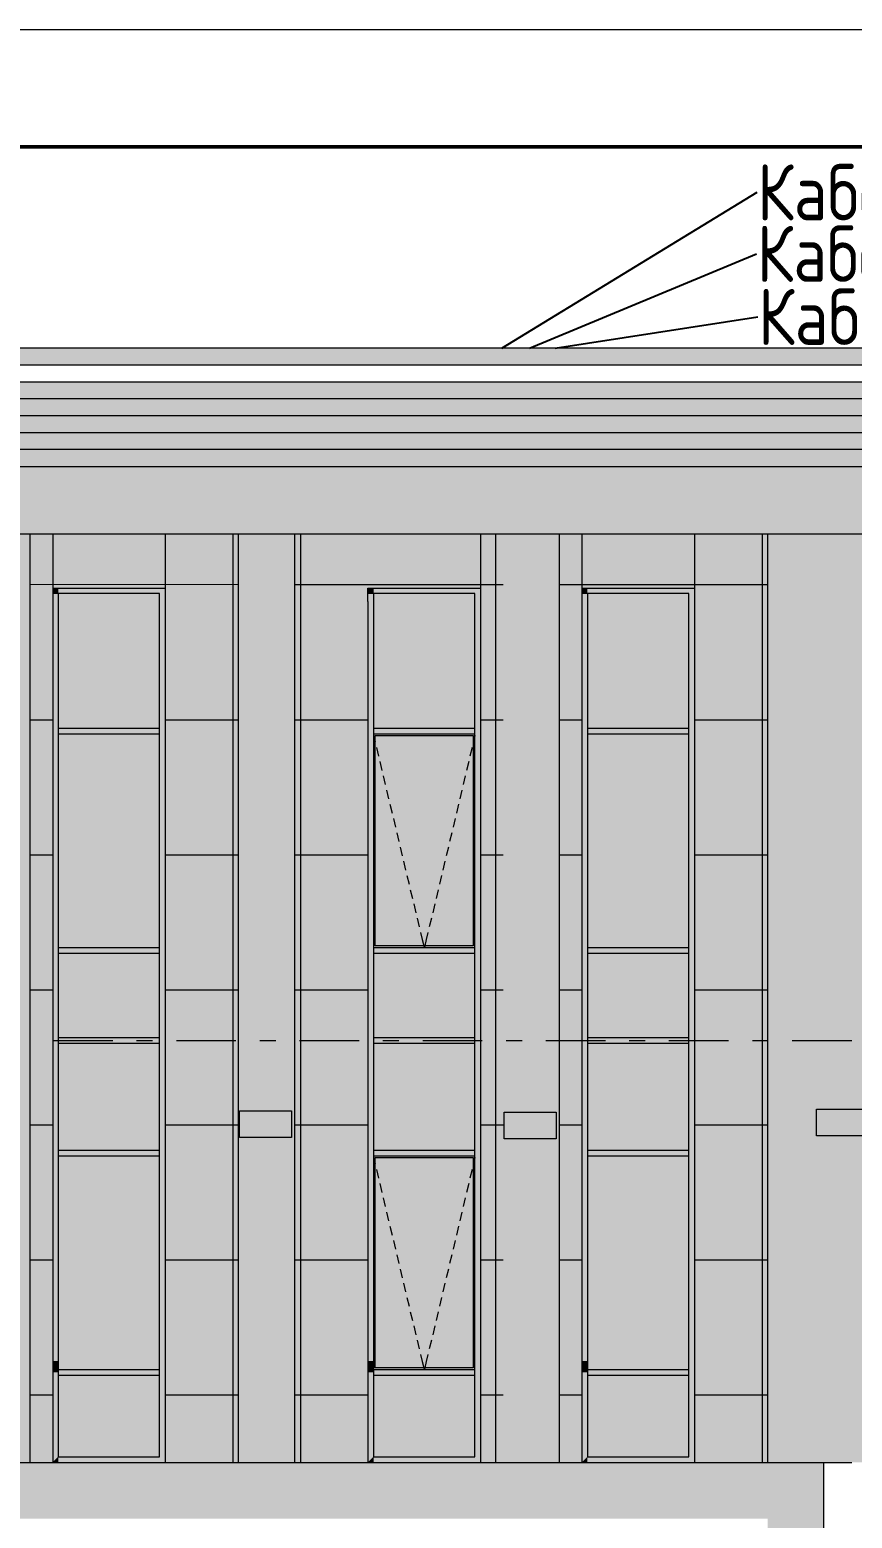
# Model space of a CAD drawing. Header units: millimetres. Extents: x 1499747 to 4230374, y -28481 to 441852.
# Drawn here: x 4038439 to 4045743, y 399932 to 413159 of the extents above; entities that cross this region are included whole.
import ezdxf
from ezdxf import colors
from ezdxf.entities.mleader import LeaderData, LeaderLine
from ezdxf.enums import TextEntityAlignment as Align
from ezdxf.math import Vec2, Vec3

# ---------------------------------------------------------------- set-up
doc = ezdxf.new("R2010")
doc.units = ezdxf.units.MM
doc.header["$MEASUREMENT"] = 0
doc.layers.add('ТП', color=250, linetype='Continuous', lineweight=30)
doc.layers.add('Чертеж и Рисунок', color=7, linetype='Continuous')
doc.styles.add('ISOCPEUR_4', font='isocpeur.ttf', dxfattribs={"width": 0.85, "height": 250})
doc.styles.add('СПДС', font='isocpeur.ttf', dxfattribs={"width": 0.9})

# ---------------------------------------------------------------- blocks, each defined once
blk = doc.blocks.new('*U32')
at = {"lineweight": 0}
blk.add_lwpolyline([(-415, -5), (5, -5), (5, 292), (-415, 292)], close=True, dxfattribs=at)
at = {"color": 0, "linetype": 'Continuous', "lineweight": 50}
blk.add_lwpolyline([(-395, 287), (0, 287), (0, 0), (-395, 0)], close=True, dxfattribs=at)
at = {"style": 'СПДС'}
for tag, p in [('ШИФР_ПРОЕКТА_ЛИСТ2', (-65, 7.5)), ('ЛИСТ_второй', (-5, 5))]:
    blk.add_attdef(tag, text='', height=2.5, dxfattribs=at).set_placement(p, align=Align.MIDDLE_CENTER)

msp = doc.modelspace()

# ---------------------------------------------------------------- hatches: boundary and pattern name
at = {"layer": 'Чертеж и Рисунок', "linetype": 'Continuous', "lineweight": 0, "true_color": 0x2e2e2e}
for points in [[(4021241.89294, 410328.3873), (4021241.89294, 410178.38707), (4053715.57256, 410178.38707), (4054334.6735, 410328.3873)], [(4021241.89294, 410028.38684), (4021241.89294, 409878.38661), (4052477.37066, 409878.38661), (4053041.97153, 410015.17682), (4053096.47161, 410028.38684)], [(4021241.89294, 409578.38616), (4051239.16877, 409578.38616), (4051858.26972, 409728.38638), (4021241.89294, 409728.38638)], [(4021241.89294, 409428.38593), (4021241.89294, 409278.3857), (4021241.97294, 409278.3857), (4049943.16679, 409278.3857), (4050000.96688, 409278.3857), (4050620.06783, 409428.38593)], [(4021241.97294, 409278.3857), (4021241.97294, 408678.46478), (4049941.96679, 408678.46478), (4049941.96679, 409264.08568), (4049943.16679, 409264.37568), (4049943.16679, 409278.3857)], [(4038691.9496, 408198.45405), (4038642.54953, 408198.45405), (4038642.54953, 408148.45397), (4038691.9496, 408148.45397)], [(4038691.9496, 408198.45405), (4038691.9496, 408148.45397), (4039591.95098, 408148.45397), (4039641.95105, 408198.45405)], [(4039641.95105, 407218.46255), (4039641.95105, 408198.45405), (4039591.95098, 408148.45397), (4039591.95098, 407218.46255)], [(4041442.65381, 408198.45405), (4041442.65381, 408148.45397), (4041492.05388, 408148.45397), (4041492.05388, 408198.45405)], [(4041492.05388, 408198.45405), (4041492.05388, 408148.45397), (4042392.05526, 408148.45397), (4042442.05533, 408198.45405)], [(4042442.05533, 407218.46255), (4042442.05533, 408198.45405), (4042392.05526, 408148.45397), (4042392.05526, 407218.46255)], [(4043391.65678, 408198.45405), (4043342.25671, 408198.45405), (4043342.25671, 408148.45397), (4043391.65678, 408148.45397)], [(4043391.65678, 408198.45405), (4043391.65678, 408148.45397), (4044291.65816, 408148.45397), (4044341.65823, 408198.45405)], [(4044341.65823, 407218.46255), (4044341.65823, 408198.45405), (4044291.65816, 408148.45397), (4044291.65816, 407218.46255)], [(4038642.54953, 407218.46255), (4038691.9496, 407218.46255), (4038691.9496, 408148.45397), (4038642.54953, 408148.45397)], [(4041492.05388, 408148.45397), (4041442.65381, 408148.45397), (4041442.65381, 407218.46255), (4041492.05388, 407218.46255)], [(4043342.25671, 407218.46255), (4043391.65678, 407218.46255), (4043391.65678, 408148.45397), (4043342.25671, 408148.45397)], [(4038642.54953, 406928.46211), (4038691.9496, 406928.46211), (4038691.9496, 407218.46255), (4038642.54953, 407218.46255)], [(4039641.95105, 406928.46211), (4039641.95105, 407218.46255), (4039591.95098, 407218.46255), (4039591.95098, 406928.46211)], [(4041492.05388, 407218.46255), (4041442.65381, 407218.46255), (4041442.65381, 406928.46211), (4041492.05388, 406928.46211)], [(4042442.05533, 406928.46211), (4042442.05533, 407218.46255), (4042392.05526, 407218.46255), (4042392.05526, 406928.46211)], [(4043342.25671, 406928.46211), (4043391.65678, 406928.46211), (4043391.65678, 407218.46255), (4043342.25671, 407218.46255)], [(4044341.65823, 406928.46211), (4044341.65823, 407218.46255), (4044291.65816, 407218.46255), (4044291.65816, 406928.46211)], [(4038642.54953, 406498.33145), (4038691.9496, 406498.33145), (4038691.9496, 406928.46211), (4038642.54953, 406928.46211)], [(4039591.95098, 406903.46207), (4039591.95098, 406953.46214), (4038691.9496, 406953.46214), (4038691.9496, 406903.46207)], [(4039641.95105, 404978.45913), (4039641.95105, 406928.46211), (4039591.95098, 406928.46211), (4039591.95098, 404978.45913)], [(4041492.05388, 406928.46211), (4041442.65381, 406928.46211), (4041442.65381, 406498.33145), (4041492.05388, 406498.33145)], [(4042392.05526, 406903.46207), (4042392.05526, 406953.46214), (4041492.05388, 406953.46214), (4041492.05388, 406903.46207)], [(4042442.05533, 404978.45913), (4042442.05533, 406928.46211), (4042392.05526, 406928.46211), (4042392.05526, 404978.45913)], [(4043342.25671, 406498.33145), (4043391.65678, 406498.33145), (4043391.65678, 406928.46211), (4043342.25671, 406928.46211)], [(4044291.65816, 406903.46207), (4044291.65816, 406953.46214), (4043391.65678, 406953.46214), (4043391.65678, 406903.46207)], [(4044341.65823, 404978.45913), (4044341.65823, 406928.46211), (4044291.65816, 406928.46211), (4044291.65816, 404978.45913)], [(4038642.54953, 404978.45913), (4038691.9496, 404978.45913), (4038691.9496, 406498.33145), (4038642.54953, 406498.33145)], [(4041492.05388, 406498.33145), (4041442.65381, 406498.33145), (4041442.65381, 404978.45913), (4041492.05388, 404978.45913)], [(4043342.25671, 404978.45913), (4043391.65678, 404978.45913), (4043391.65678, 406498.33145), (4043342.25671, 406498.33145)], [(4038642.54953, 404628.45859), (4038691.9496, 404628.45859), (4038691.9496, 404978.45913), (4038642.54953, 404978.45913)], [(4039591.95098, 404953.45909), (4039591.95098, 405003.45917), (4038691.9496, 405003.45917), (4038691.9496, 404953.45909)], [(4039641.95105, 404628.45859), (4039641.95105, 404978.45913), (4039591.95098, 404978.45913), (4039591.95098, 404628.45859)], [(4041492.05388, 404978.45913), (4041442.65381, 404978.45913), (4041442.65381, 404628.45859), (4041492.05388, 404628.45859)], [(4042392.05526, 404953.45909), (4042392.05526, 405003.45917), (4041492.05388, 405003.45917), (4041492.05388, 404953.45909)], [(4042442.05533, 404628.45859), (4042442.05533, 404978.45913), (4042392.05526, 404978.45913), (4042392.05526, 404628.45859)], [(4043342.25671, 404628.45859), (4043391.65678, 404628.45859), (4043391.65678, 404978.45913), (4043342.25671, 404978.45913)], [(4044291.65816, 404953.45909), (4044291.65816, 405003.45917), (4043391.65678, 405003.45917), (4043391.65678, 404953.45909)], [(4044341.65823, 404628.45859), (4044341.65823, 404978.45913), (4044291.65816, 404978.45913), (4044291.65816, 404628.45859)], [(4038642.54953, 404178.45791), (4038691.9496, 404178.45791), (4038691.9496, 404628.45859), (4038642.54953, 404628.45859)], [(4039641.95105, 404178.45791), (4039641.95105, 404628.45859), (4039591.95098, 404628.45859), (4039591.95098, 404178.45791)], [(4041492.05388, 404628.45859), (4041442.65381, 404628.45859), (4041442.65381, 404178.45791), (4041492.05388, 404178.45791)], [(4042442.05533, 404178.45791), (4042442.05533, 404628.45859), (4042392.05526, 404628.45859), (4042392.05526, 404178.45791)], [(4043342.25671, 404178.45791), (4043391.65678, 404178.45791), (4043391.65678, 404628.45859), (4043342.25671, 404628.45859)], [(4044341.65823, 404178.45791), (4044341.65823, 404628.45859), (4044291.65816, 404628.45859), (4044291.65816, 404178.45791)], [(4038642.54953, 403178.45638), (4038691.9496, 403178.45638), (4038691.9496, 404178.45791), (4038642.54953, 404178.45791)], [(4039591.95098, 404153.45787), (4039591.95098, 404203.45794), (4038691.9496, 404203.45794), (4038691.9496, 404153.45787)], [(4039641.95105, 403178.45638), (4039641.95105, 404178.45791), (4039591.95098, 404178.45791), (4039591.95098, 403178.45638)], [(4041492.05388, 404178.45791), (4041442.65381, 404178.45791), (4041442.65381, 403178.45638), (4041492.05388, 403178.45638)], [(4042392.05526, 404153.45787), (4042392.05526, 404203.45794), (4041492.05388, 404203.45794), (4041492.05388, 404153.45787)], [(4042442.05533, 403178.45638), (4042442.05533, 404178.45791), (4042392.05526, 404178.45791), (4042392.05526, 403178.45638)], [(4043342.25671, 403178.45638), (4043391.65678, 403178.45638), (4043391.65678, 404178.45791), (4043342.25671, 404178.45791)], [(4044291.65816, 404153.45787), (4044291.65816, 404203.45794), (4043391.65678, 404203.45794), (4043391.65678, 404153.45787)], [(4044341.65823, 403178.45638), (4044341.65823, 404178.45791), (4044291.65816, 404178.45791), (4044291.65816, 403178.45638)], [(4038642.54953, 402728.45569), (4038691.9496, 402728.45569), (4038691.9496, 403178.45638), (4038642.54953, 403178.45638)], [(4039591.95098, 403153.45634), (4039591.95098, 403203.45642), (4038691.9496, 403203.45642), (4038691.9496, 403153.45634)], [(4039641.95105, 402038.41464), (4039641.95105, 403178.45638), (4039591.95098, 403178.45638), (4039591.95098, 402038.41464)], [(4041492.05388, 403178.45638), (4041442.65381, 403178.45638), (4041442.65381, 402728.45569), (4041492.05388, 402728.45569)], [(4042392.05526, 403153.45634), (4042392.05526, 403203.45642), (4041492.05388, 403203.45642), (4041492.05388, 403153.45634)], [(4042442.05533, 402038.41464), (4042442.05533, 403178.45638), (4042392.05526, 403178.45638), (4042392.05526, 402038.41464)], [(4043342.25671, 402728.45569), (4043391.65678, 402728.45569), (4043391.65678, 403178.45638), (4043342.25671, 403178.45638)], [(4044291.65816, 403153.45634), (4044291.65816, 403203.45642), (4043391.65678, 403203.45642), (4043391.65678, 403153.45634)], [(4044341.65823, 402038.41464), (4044341.65823, 403178.45638), (4044291.65816, 403178.45638), (4044291.65816, 402038.41464)], [(4038642.54953, 402038.41464), (4038691.9496, 402038.41464), (4038691.9496, 402728.45569), (4038642.54953, 402728.45569)], [(4041492.05388, 402728.45569), (4041442.65381, 402728.45569), (4041442.65381, 402038.41464), (4041492.05388, 402038.41464)], [(4043342.25671, 402038.41464), (4043391.65678, 402038.41464), (4043391.65678, 402728.45569), (4043342.25671, 402728.45569)], [(4038642.54953, 401328.41355), (4038691.9496, 401328.41355), (4038691.9496, 402038.41464), (4038642.54953, 402038.41464)], [(4039641.95105, 401228.4134), (4039641.95105, 402038.41464), (4039591.95098, 402038.41464), (4039591.95098, 401228.4134)], [(4041492.05388, 402038.41464), (4041442.65381, 402038.41464), (4041442.65381, 401328.41355), (4041492.05388, 401328.41355)], [(4042442.05533, 401228.4134), (4042442.05533, 402038.41464), (4042392.05526, 402038.41464), (4042392.05526, 401228.4134)], [(4043342.25671, 401328.41355), (4043391.65678, 401328.41355), (4043391.65678, 402038.41464), (4043342.25671, 402038.41464)], [(4044341.65823, 401228.4134), (4044341.65823, 402038.41464), (4044291.65816, 402038.41464), (4044291.65816, 401228.4134)], [(4038642.54953, 401228.4134), (4038691.9496, 401228.4134), (4038691.9496, 401328.41355), (4038642.54953, 401328.41355)], [(4041492.05388, 401328.41355), (4041442.65381, 401328.41355), (4041442.65381, 401228.4134), (4041492.05388, 401228.4134)], [(4043342.25671, 401228.4134), (4043391.65678, 401228.4134), (4043391.65678, 401328.41355), (4043342.25671, 401328.41355)], [(4038642.54953, 400429.01218), (4038691.9496, 400478.41225), (4038691.9496, 401228.4134), (4038642.54953, 401228.4134)], [(4039591.95098, 401203.41336), (4039591.95098, 401253.41344), (4038691.9496, 401253.41344), (4038691.9496, 401203.41336)], [(4039641.95105, 401228.4134), (4039591.95098, 401228.4134), (4039591.95098, 400478.41225), (4039641.95105, 400428.41218)], [(4041442.65381, 400429.01218), (4041492.05388, 400478.41225), (4041492.05388, 401228.4134), (4041442.65381, 401228.4134)], [(4042392.05526, 401203.41336), (4042392.05526, 401253.41344), (4041492.05388, 401253.41344), (4041492.05388, 401203.41336)], [(4042442.05533, 401228.4134), (4042392.05526, 401228.4134), (4042392.05526, 400478.41225), (4042442.05533, 400428.41218)], [(4043342.25671, 401228.4134), (4043342.25671, 400429.01218), (4043391.65678, 400478.41225), (4043391.65678, 401228.4134)], [(4044291.65816, 401203.41336), (4044291.65816, 401253.41344), (4043391.65678, 401253.41344), (4043391.65678, 401203.41336)], [(4044341.65823, 401228.4134), (4044291.65816, 401228.4134), (4044291.65816, 400478.41225), (4044341.65823, 400428.41218)], [(4038642.54953, 400429.01218), (4038642.54953, 400428.41218), (4038691.9496, 400428.41218), (4038691.9496, 400478.41225)], [(4038691.9496, 400428.41218), (4039641.95105, 400428.41218), (4039591.95098, 400478.41225), (4038691.9496, 400478.41225)], [(4041442.65381, 400429.01218), (4041442.65381, 400428.41218), (4041492.05388, 400428.41218), (4041492.05388, 400478.41225)], [(4041492.05388, 400428.41218), (4042442.05533, 400428.41218), (4042392.05526, 400478.41225), (4041492.05388, 400478.41225)], [(4043342.25671, 400429.01218), (4043342.25671, 400428.41218), (4043391.65678, 400428.41218), (4043391.65678, 400478.41225)], [(4043391.65678, 400428.41218), (4044341.65823, 400428.41218), (4044291.65816, 400478.41225), (4043391.65678, 400478.41225)]]:
    msp.add_hatch(color=250, dxfattribs=at).paths.add_polyline_path(points)
at = {"layer": 'Чертеж и Рисунок', "linetype": 'Continuous', "lineweight": 0, "true_color": 0x606060}
for points in [[(4021591.97348, 409728.38638), (4051441.96908, 409728.38638), (4051441.96908, 409878.38661), (4021591.97348, 409878.38661)], [(4021591.97348, 409578.38616), (4021591.97348, 409428.38593), (4050620.06783, 409428.38593), (4051239.16877, 409578.38616)], [(4039641.95105, 404018.45766), (4039641.95105, 402778.45577), (4039642.55106, 402778.45577), (4039642.55106, 404018.45766)], [(4042442.05533, 402778.45577), (4042442.65533, 402778.45577), (4042442.65533, 403778.45729), (4042442.05533, 403778.45729), (4042442.05533, 403178.45638)], [(4044341.65823, 403778.45729), (4044341.65823, 403178.45638), (4044341.65823, 402778.45577), (4044342.25824, 402778.45577), (4044342.25824, 403778.45729)]]:
    msp.add_hatch(color=251, dxfattribs=at).paths.add_polyline_path(points)
at = {"layer": 'Чертеж и Рисунок', "linetype": 'Continuous', "lineweight": 0, "true_color": 0xffffff}
for points in [[(4037942.94846, 408678.46478), (4037942.94846, 400428.41218), (4038442.94922, 400428.41218), (4038442.94922, 408678.46478)], [(4038442.94922, 400428.41218), (4038642.54953, 400428.41218), (4038642.54953, 408198.45405), (4039642.55106, 408198.45405), (4039642.55106, 400428.41218), (4040291.65205, 400428.41218), (4040291.65205, 408678.46478), (4038442.94922, 408678.46478)], [(4040791.65281, 408678.46478), (4040291.65205, 408678.46478), (4040291.65205, 400428.41218), (4040791.65281, 400428.41218)], [(4040791.65281, 408678.46478), (4040791.65281, 400428.41218), (4041442.65381, 400428.41218), (4041442.65381, 408198.45405), (4042442.65533, 408198.45405), (4042442.65533, 400428.41218), (4042641.95564, 400428.41218), (4042641.95564, 408678.46478)], [(4043141.9564, 408678.46478), (4042641.95564, 408678.46478), (4042641.95564, 400428.41218), (4043141.9564, 400428.41218)], [(4043141.9564, 400428.41218), (4043342.25671, 400428.41218), (4043342.25671, 408198.45405), (4044342.25824, 408198.45405), (4044342.25824, 400428.41218), (4044991.95923, 400428.41218), (4044991.95923, 408678.46478), (4043141.9564, 408678.46478)], [(4046491.96152, 400428.41218), (4046491.96152, 408678.46478), (4044991.95923, 408678.46478), (4044991.95923, 400428.41218)], [(4045426.65989, 403331.55661), (4045888.5606, 403331.55661), (4045888.5606, 403567.27697), (4045426.65989, 403567.27697)], [(4040301.25206, 403315.33659), (4040763.15277, 403315.33659), (4040763.15277, 403551.05695), (4040301.25206, 403551.05695)], [(4042652.95565, 403303.75657), (4043114.85636, 403303.75657), (4043114.85636, 403539.46693), (4042652.95565, 403539.46693)]]:
    msp.add_hatch(color=7, dxfattribs=at).paths.add_polyline_path(points)
at = {"layer": 'Чертеж и Рисунок', "linetype": 'Continuous', "lineweight": 0, "true_color": 0x84adf9}
for points in [[(4039591.95098, 408148.45397), (4038691.9496, 408148.45397), (4038691.9496, 406953.46214), (4039591.95098, 406953.46214), (4039591.95098, 407218.46255)], [(4041492.05388, 406953.46214), (4042392.05526, 406953.46214), (4042392.05526, 407218.46255), (4042392.05526, 408148.45397), (4041492.05388, 408148.45397)], [(4044291.65816, 408148.45397), (4043391.65678, 408148.45397), (4043391.65678, 406953.46214), (4044291.65816, 406953.46214), (4044291.65816, 407218.46255)], [(4039591.95098, 406903.46207), (4038691.9496, 406903.46207), (4038691.9496, 405003.45917), (4039591.95098, 405003.45917)], [(4041507.0539, 405018.45919), (4042377.05523, 405018.45919), (4042377.05523, 406888.46205), (4041507.0539, 406888.46205)], [(4044291.65816, 406903.46207), (4043391.65678, 406903.46207), (4043391.65678, 405003.45917), (4044291.65816, 405003.45917)], [(4038691.9496, 404953.45909), (4038691.9496, 404628.45859), (4039591.95098, 404628.45859), (4039591.95098, 404953.45909)], [(4042392.05526, 404953.45909), (4041492.05388, 404953.45909), (4041492.05388, 404638.45861), (4041492.05388, 404628.45859), (4042392.05526, 404628.45859)], [(4043391.65678, 404953.45909), (4043391.65678, 404628.45859), (4044291.65816, 404628.45859), (4044291.65816, 404953.45909)], [(4039591.95098, 404628.45859), (4038691.9496, 404628.45859), (4038691.9496, 404203.45794), (4039591.95098, 404203.45794)], [(4041492.05388, 404618.45858), (4041492.05388, 404203.45794), (4042392.05526, 404203.45794), (4042392.05526, 404628.45859), (4041492.05388, 404628.45859)], [(4044291.65816, 404628.45859), (4043391.65678, 404628.45859), (4043391.65678, 404203.45794), (4044291.65816, 404203.45794)], [(4039591.95098, 404153.45787), (4038691.9496, 404153.45787), (4038691.9496, 403203.45642), (4039591.95098, 403203.45642)], [(4041492.05388, 404153.45787), (4041492.05388, 403203.45642), (4042392.05526, 403203.45642), (4042392.05526, 404153.45787)], [(4044291.65816, 404153.45787), (4043391.65678, 404153.45787), (4043391.65678, 403203.45642), (4044291.65816, 403203.45642)], [(4039591.95098, 403153.45634), (4038691.9496, 403153.45634), (4038691.9496, 401253.41344), (4039591.95098, 401253.41344), (4039591.95098, 402038.41464)], [(4041507.0539, 401268.41346), (4042377.05523, 401268.41346), (4042377.05523, 403138.45632), (4041507.0539, 403138.45632)], [(4044291.65816, 403153.45634), (4043391.65678, 403153.45634), (4043391.65678, 401253.41344), (4044291.65816, 401253.41344), (4044291.65816, 402038.41464)], [(4038691.9496, 401203.41336), (4038691.9496, 400478.41225), (4039591.95098, 400478.41225), (4039591.95098, 401203.41336)], [(4041492.05388, 401203.41336), (4041492.05388, 400478.41225), (4042392.05526, 400478.41225), (4042392.05526, 401203.41336)], [(4043391.65678, 400478.41225), (4044291.65816, 400478.41225), (4044291.65816, 401203.41336), (4043391.65678, 401203.41336)]]:
    msp.add_hatch(color=161, dxfattribs=at).paths.add_polyline_path(points)
at = {"layer": 'Чертеж и Рисунок', "linetype": 'Continuous', "lineweight": 0, "true_color": 0xf7fdff}
for points in [[(4041507.0539, 406888.46205), (4041492.05388, 406903.46207), (4041492.05388, 405003.45917), (4041507.0539, 405018.45919)], [(4042392.05526, 406903.46207), (4041492.05388, 406903.46207), (4041507.0539, 406888.46205), (4042377.05523, 406888.46205)], [(4042377.05523, 405018.45919), (4042392.05526, 405003.45917), (4042392.05526, 406903.46207), (4042377.05523, 406888.46205)], [(4041492.05388, 405003.45917), (4042392.05526, 405003.45917), (4042377.05523, 405018.45919), (4041507.0539, 405018.45919)], [(4041507.0539, 403138.45632), (4041492.05388, 403153.45634), (4041492.05388, 401253.41344), (4041507.0539, 401268.41346)], [(4041492.05388, 403153.45634), (4041507.0539, 403138.45632), (4042377.05523, 403138.45632), (4042392.05526, 403153.45634)], [(4042377.05523, 403138.45632), (4042377.05523, 401268.41346), (4042392.05526, 401253.41344), (4042392.05526, 402038.41464), (4042392.05526, 403153.45634)], [(4041492.05388, 401253.41344), (4042392.05526, 401253.41344), (4042377.05523, 401268.41346), (4041507.0539, 401268.41346)]]:
    msp.add_hatch(color=7, dxfattribs=at).paths.add_polyline_path(points)
at = {"layer": 'Чертеж и Рисунок', "linetype": 'Continuous', "lineweight": 0, "true_color": 0x7f7f7f}
for points in [[(4039641.95105, 404178.45791), (4039641.95105, 404018.45766), (4039642.55106, 404018.45766), (4039642.55106, 404178.45791)], [(4042442.65533, 404178.45791), (4042442.05533, 404178.45791), (4042442.05533, 404018.45766), (4042442.65533, 404018.45766)], [(4044341.65823, 404178.45791), (4044341.65823, 404018.45766), (4044342.25824, 404018.45766), (4044342.25824, 404178.45791)], [(4042442.65533, 404018.45766), (4042442.05533, 404018.45766), (4042442.05533, 403778.45729), (4042442.65533, 403778.45729)], [(4044342.25824, 404018.45766), (4044341.65823, 404018.45766), (4044341.65823, 403778.45729), (4044342.25824, 403778.45729)]]:
    msp.add_hatch(color=8, dxfattribs=at).paths.add_polyline_path(points)
at = {"layer": 'Чертеж и Рисунок', "linetype": 'Continuous', "lineweight": 0, "true_color": 0xbc9a89}
for points in [[(4021741.89371, 399928.41141), (4044991.95923, 399928.41141), (4044991.95923, 400428.41218), (4021741.89371, 400428.41218)], [(4045491.95999, 373528.37108), (4045491.95999, 400428.41218), (4044991.95923, 400428.41218), (4044991.95923, 373528.37108)]]:
    msp.add_hatch(color=33, dxfattribs=at).paths.add_polyline_path(points)

# ---------------------------------------------------------------- linework, layer by layer
at = {"layer": 'Чертеж и Рисунок', "color": 7, "linetype": 'Continuous', "lineweight": 5}
for points in [[(4054334.6735, 410328.3873), (4021241.89294, 410328.3873)], [(4053715.57256, 410178.38707), (4021241.89294, 410178.38707)], [(4053096.47161, 410028.38684), (4021241.89294, 410028.38684)], [(4052477.37066, 409878.38661), (4021241.89294, 409878.38661)], [(4051858.26972, 409728.38638), (4021241.89294, 409728.38638)], [(4051239.16877, 409578.38616), (4021241.89294, 409578.38616)], [(4050620.06783, 409428.38593), (4021241.89294, 409428.38593)], [(4021241.97294, 409278.3857), (4049943.16679, 409278.3857)], [(4021241.97294, 408678.46478), (4049941.96679, 408678.46478)], [(4038442.84922, 400428.41218), (4038442.84922, 408678.46478)], [(4040291.65205, 400428.41218), (4040291.65205, 408678.46478)], [(4040791.65281, 400428.41218), (4040791.65281, 408678.46478)], [(4042577.95052, 400428.41218), (4042577.95052, 408678.46478)], [(4043141.9564, 400428.41218), (4043141.9564, 408678.46478)], [(4044991.95923, 400428.41218), (4044991.95923, 408678.46478)], [(4038642.54953, 408198.45405), (4039642.55106, 408198.45405)], [(4039642.55106, 408198.45405), (4039642.55106, 400428.41218)], [(4041442.65381, 408077.43386), (4041442.65381, 408198.45405)], [(4041442.65381, 408198.45405), (4042442.65533, 408198.45405)], [(4042442.65533, 408198.45405), (4042442.65533, 400428.41218)], [(4043342.25671, 408198.45405), (4044342.25824, 408198.45405)], [(4044342.25824, 408198.45405), (4044342.25824, 400428.41218)], [(4038691.9496, 408148.45397), (4038642.54953, 408148.45397)], [(4039591.95098, 408148.45397), (4038691.9496, 408148.45397)], [(4038691.9496, 408148.45397), (4038691.9496, 407218.46255)], [(4039591.95098, 407218.46255), (4039591.95098, 408148.45397)], [(4041492.05388, 408148.45397), (4041442.65381, 408148.45397)], [(4042392.05526, 408148.45397), (4041492.05388, 408148.45397)], [(4041492.05388, 408148.45397), (4041492.05388, 407218.46255)], [(4042392.05526, 407218.46255), (4042392.05526, 408148.45397)], [(4043391.65678, 408148.45397), (4043342.25671, 408148.45397)], [(4044291.65816, 408148.45397), (4043391.65678, 408148.45397)], [(4043391.65678, 408148.45397), (4043391.65678, 407218.46255)], [(4044291.65816, 407218.46255), (4044291.65816, 408148.45397)], [(4038691.9496, 407218.46255), (4038691.9496, 406928.46211)], [(4039591.95098, 406953.46214), (4039591.95098, 407218.46255)], [(4041492.05388, 407218.46255), (4041492.05388, 406928.46211)], [(4042392.05526, 406953.46214), (4042392.05526, 407218.46255)], [(4043391.65678, 407218.46255), (4043391.65678, 406928.46211)], [(4044291.65816, 406953.46214), (4044291.65816, 407218.46255)], [(4038691.9496, 406953.46214), (4039591.95098, 406953.46214)], [(4038691.9496, 406928.46211), (4038691.9496, 406498.33145)], [(4038691.9496, 406903.46207), (4039591.95098, 406903.46207)], [(4039591.95098, 406928.46211), (4039591.95098, 406953.46214)], [(4039591.95098, 406903.46207), (4039591.95098, 406928.46211)], [(4039591.95098, 405003.45917), (4039591.95098, 406903.46207)], [(4041492.05388, 406953.46214), (4042392.05526, 406953.46214)], [(4041492.05388, 406928.46211), (4041492.05388, 406498.33145)], [(4041492.05388, 406903.46207), (4042392.05526, 406903.46207)], [(4041507.0539, 406888.46205), (4042377.05523, 406888.46205)], [(4041507.0539, 405018.45919), (4041507.0539, 406888.46205)], [(4042377.05523, 406888.46205), (4042377.05523, 405018.45919)], [(4042392.05526, 406928.46211), (4042392.05526, 406953.46214)], [(4042392.05526, 406903.46207), (4042392.05526, 406928.46211)], [(4042392.05526, 405003.45917), (4042392.05526, 406903.46207)], [(4043391.65678, 406953.46214), (4044291.65816, 406953.46214)], [(4043391.65678, 406928.46211), (4043391.65678, 406498.33145)], [(4043391.65678, 406903.46207), (4044291.65816, 406903.46207)], [(4044291.65816, 406928.46211), (4044291.65816, 406953.46214)], [(4044291.65816, 406903.46207), (4044291.65816, 406928.46211)], [(4044291.65816, 405003.45917), (4044291.65816, 406903.46207)], [(4038691.9496, 406498.33145), (4038691.9496, 404978.45913)], [(4041492.05388, 406498.33145), (4041492.05388, 404978.45913)], [(4043391.65678, 406498.33145), (4043391.65678, 404978.45913)], [(4042377.05523, 405018.45919), (4041507.0539, 405018.45919)], [(4038691.9496, 405003.45917), (4039591.95098, 405003.45917)], [(4038691.9496, 404978.45913), (4038691.9496, 404628.45859)], [(4038691.9496, 404953.45909), (4039591.95098, 404953.45909)], [(4039591.95098, 404978.45913), (4039591.95098, 405003.45917)], [(4039591.95098, 404953.45909), (4039591.95098, 404978.45913)], [(4039591.95098, 404628.45859), (4039591.95098, 404953.45909)], [(4041492.05388, 405003.45917), (4042392.05526, 405003.45917)], [(4041492.05388, 404978.45913), (4041492.05388, 404628.45859)], [(4041492.05388, 404953.45909), (4042392.05526, 404953.45909)], [(4042392.05526, 404978.45913), (4042392.05526, 405003.45917)], [(4042392.05526, 404953.45909), (4042392.05526, 404978.45913)], [(4042392.05526, 404628.45859), (4042392.05526, 404953.45909)], [(4043391.65678, 405003.45917), (4044291.65816, 405003.45917)], [(4043391.65678, 404978.45913), (4043391.65678, 404628.45859)], [(4043391.65678, 404953.45909), (4044291.65816, 404953.45909)], [(4044291.65816, 404978.45913), (4044291.65816, 405003.45917)], [(4044291.65816, 404953.45909), (4044291.65816, 404978.45913)], [(4044291.65816, 404628.45859), (4044291.65816, 404953.45909)], [(4038691.9496, 404628.45859), (4038691.9496, 404178.45791)], [(4039591.95098, 404203.45794), (4039591.95098, 404628.45859)], [(4041492.05388, 404628.45859), (4041492.05388, 404178.45791)], [(4042392.05526, 404203.45794), (4042392.05526, 404628.45859)], [(4043391.65678, 404628.45859), (4043391.65678, 404178.45791)], [(4044291.65816, 404203.45794), (4044291.65816, 404628.45859)], [(4038691.9496, 404203.45794), (4039591.95098, 404203.45794)], [(4038691.9496, 404178.45791), (4038691.9496, 403178.45638)], [(4038691.9496, 404153.45787), (4039591.95098, 404153.45787)], [(4039591.95098, 404178.45791), (4039591.95098, 404203.45794)], [(4039591.95098, 404153.45787), (4039591.95098, 404178.45791)], [(4039591.95098, 403203.45642), (4039591.95098, 404153.45787)], [(4039641.95105, 404178.45791), (4039642.55106, 404178.45791)], [(4041492.05388, 404203.45794), (4042392.05526, 404203.45794)], [(4041492.05388, 404178.45791), (4041492.05388, 403178.45638)], [(4041492.05388, 404153.45787), (4042392.05526, 404153.45787)], [(4042392.05526, 404178.45791), (4042392.05526, 404203.45794)], [(4042392.05526, 404153.45787), (4042392.05526, 404178.45791)], [(4042392.05526, 403203.45642), (4042392.05526, 404153.45787)], [(4042442.05533, 404178.45791), (4042442.65533, 404178.45791)], [(4043391.65678, 404203.45794), (4044291.65816, 404203.45794)], [(4043391.65678, 404178.45791), (4043391.65678, 403178.45638)], [(4043391.65678, 404153.45787), (4044291.65816, 404153.45787)], [(4044291.65816, 404178.45791), (4044291.65816, 404203.45794)], [(4044291.65816, 404153.45787), (4044291.65816, 404178.45791)], [(4044291.65816, 403203.45642), (4044291.65816, 404153.45787)], [(4044341.65823, 404178.45791), (4044342.25824, 404178.45791)], [(4039641.95105, 404018.45766), (4039642.55106, 404018.45766)], [(4045426.65989, 403331.55661), (4045426.65989, 403567.27697)], [(4045426.65989, 403567.27697), (4045888.5606, 403567.27697)], [(4040301.25206, 403315.33659), (4040301.25206, 403551.05695)], [(4040301.25206, 403551.05695), (4040763.15277, 403551.05695)], [(4040763.15277, 403551.05695), (4040763.15277, 403315.33659)], [(4042652.95565, 403303.75657), (4042652.95565, 403539.46693)], [(4042652.95565, 403539.46693), (4043114.85636, 403539.46693)], [(4043114.85636, 403539.46693), (4043114.85636, 403303.75657)], [(4040763.15277, 403315.33659), (4040301.25206, 403315.33659)], [(4043114.85636, 403303.75657), (4042652.95565, 403303.75657)], [(4045888.5606, 403331.55661), (4045426.65989, 403331.55661)], [(4038691.9496, 403203.45642), (4039591.95098, 403203.45642)], [(4038691.9496, 403178.45638), (4038691.9496, 402728.45569)], [(4039591.95098, 403178.45638), (4039591.95098, 403203.45642)], [(4039591.95098, 403153.45634), (4039591.95098, 403178.45638)], [(4041492.05388, 403203.45642), (4042392.05526, 403203.45642)], [(4041492.05388, 403178.45638), (4041492.05388, 402728.45569)], [(4042392.05526, 403178.45638), (4042392.05526, 403203.45642)], [(4042392.05526, 403153.45634), (4042392.05526, 403178.45638)], [(4043391.65678, 403203.45642), (4044291.65816, 403203.45642)], [(4043391.65678, 403178.45638), (4043391.65678, 402728.45569)], [(4044291.65816, 403178.45638), (4044291.65816, 403203.45642)], [(4044291.65816, 403153.45634), (4044291.65816, 403178.45638)], [(4038691.9496, 403153.45634), (4039591.95098, 403153.45634)], [(4039591.95098, 402038.41464), (4039591.95098, 403153.45634)], [(4041492.05388, 403153.45634), (4042392.05526, 403153.45634)], [(4041507.0539, 403138.45632), (4042377.05523, 403138.45632)], [(4041507.0539, 401268.41346), (4041507.0539, 403138.45632)], [(4042377.05523, 403138.45632), (4042377.05523, 401268.41346)], [(4042392.05526, 402038.41464), (4042392.05526, 403153.45634)], [(4043391.65678, 403153.45634), (4044291.65816, 403153.45634)], [(4044291.65816, 402038.41464), (4044291.65816, 403153.45634)], [(4038691.9496, 402728.45569), (4038691.9496, 402038.41464)], [(4041492.05388, 402728.45569), (4041492.05388, 402038.41464)], [(4043391.65678, 402728.45569), (4043391.65678, 402038.41464)], [(4038691.9496, 402038.41464), (4038691.9496, 401328.41355)], [(4039591.95098, 401253.41344), (4039591.95098, 402038.41464)], [(4041492.05388, 402038.41464), (4041492.05388, 401328.41355)], [(4042392.05526, 401253.41344), (4042392.05526, 402038.41464)], [(4043391.65678, 402038.41464), (4043391.65678, 401328.41355)], [(4044291.65816, 401253.41344), (4044291.65816, 402038.41464)], [(4038691.9496, 401328.41355), (4038691.9496, 401228.4134)], [(4041492.05388, 401328.41355), (4041492.05388, 401228.4134)], [(4043391.65678, 401328.41355), (4043391.65678, 401228.4134)], [(4038691.9496, 401253.41344), (4039591.95098, 401253.41344)], [(4038691.9496, 401228.4134), (4038691.9496, 400478.41225)], [(4038691.9496, 401203.41336), (4039591.95098, 401203.41336)], [(4039591.95098, 401228.4134), (4039591.95098, 401253.41344)], [(4039591.95098, 400478.41225), (4039591.95098, 401228.4134)], [(4041492.05388, 401253.41344), (4042392.05526, 401253.41344)], [(4041492.05388, 401228.4134), (4041492.05388, 400478.41225)], [(4041492.05388, 401203.41336), (4042392.05526, 401203.41336)], [(4042377.05523, 401268.41346), (4041507.0539, 401268.41346)], [(4042392.05526, 401228.4134), (4042392.05526, 401253.41344)], [(4042392.05526, 400478.41225), (4042392.05526, 401228.4134)], [(4043391.65678, 401253.41344), (4044291.65816, 401253.41344)], [(4043391.65678, 401228.4134), (4043391.65678, 400478.41225)], [(4043391.65678, 401203.41336), (4044291.65816, 401203.41336)], [(4044291.65816, 401228.4134), (4044291.65816, 401253.41344)], [(4044291.65816, 401203.41336), (4044291.65816, 401228.4134)], [(4044291.65816, 400478.41225), (4044291.65816, 401203.41336)], [(4037942.84846, 400428.41218), (4038442.84922, 400428.41218)], [(4038442.84922, 400428.41218), (4040291.65205, 400428.41218)], [(4038691.9496, 400478.41225), (4039591.95098, 400478.41225)], [(4040291.65205, 400428.41218), (4040791.65281, 400428.41218)], [(4040791.65281, 400428.41218), (4042641.95564, 400428.41218)], [(4041492.05388, 400478.41225), (4042392.05526, 400478.41225)], [(4042641.95564, 400428.41218), (4043141.9564, 400428.41218)], [(4043141.9564, 400428.41218), (4044991.95923, 400428.41218)], [(4043391.65678, 400478.41225), (4044291.65816, 400478.41225)], [(4044991.95923, 400428.41218), (4045491.95999, 400428.41218)], [(4044991.95923, 400428.41218), (4045491.95999, 400428.41218)], [(4045491.95999, 373528.37108), (4045491.95999, 400428.41218)]]:
    msp.add_lwpolyline(points, dxfattribs=at)
at = {"layer": 'Чертеж и Рисунок', "color": 253, "linetype": 'Continuous', "lineweight": 5, "true_color": 0xaaaaaa}
for points in [[(4038642.54953, 408677.82478), (4038642.54953, 408198.45405)], [(4039641.95105, 408677.99478), (4039641.95105, 408198.47405)], [(4040242.55197, 408678.09478), (4040242.55197, 400428.41218)], [(4040842.65289, 408678.19478), (4040842.65289, 400428.41218)], [(4042442.05533, 408678.46478), (4042442.05533, 408198.47405)], [(4043342.25671, 408678.46478), (4043342.25671, 408198.45405)], [(4044341.65823, 408678.46478), (4044341.65823, 408198.47405)], [(4044942.25915, 408678.46478), (4044942.25915, 400428.41218)], [(4040291.65205, 408228.06409), (4038442.84922, 408228.08409)], [(4038642.54953, 408198.45405), (4038642.54953, 400428.41218)], [(4039641.95105, 408198.47405), (4039641.95105, 400428.41218)], [(4042641.95564, 408228.04409), (4040791.65281, 408228.06409)], [(4042442.05533, 408198.47405), (4042442.05533, 400428.41218)], [(4044991.95923, 408228.02409), (4043141.9564, 408228.04409)], [(4043342.25671, 408198.45405), (4043342.25671, 400428.41218)], [(4044341.65823, 408198.47405), (4044341.65823, 400428.41218)], [(4041442.65381, 408077.43386), (4041442.65381, 400428.41218)], [(4038442.84922, 407028.23226), (4038641.14953, 407028.23226)], [(4039641.65105, 407028.23226), (4039642.55106, 407028.23226)], [(4039642.55106, 407028.23226), (4040291.65205, 407028.23226)], [(4040791.65281, 407028.23226), (4041442.0538, 407028.23226)], [(4042442.05533, 407028.23226), (4042442.65533, 407028.23226)], [(4042442.65533, 407028.23226), (4042641.95564, 407028.23226)], [(4043141.9564, 407028.23226), (4043341.75671, 407028.23226)], [(4044341.65823, 407028.23226), (4044342.25824, 407028.23226)], [(4044342.25824, 407028.23226), (4044991.95923, 407028.23226)], [(4038442.84922, 405828.23043), (4038641.14953, 405828.23043)], [(4039641.65105, 405828.23043), (4039642.55106, 405828.23043)], [(4039642.55106, 405828.23043), (4040291.65205, 405828.23043)], [(4040791.65281, 405828.23043), (4041442.0538, 405828.23043)], [(4042442.05533, 405828.23043), (4042442.65533, 405828.23043)], [(4042442.65533, 405828.23043), (4042641.95564, 405828.23043)], [(4043141.9564, 405828.23043), (4043341.75671, 405828.23043)], [(4044341.65823, 405828.23043), (4044342.25824, 405828.23043)], [(4044342.25824, 405828.23043), (4044991.95923, 405828.23043)], [(4038442.84922, 404628.22859), (4038641.14953, 404628.22859)], [(4039641.65105, 404628.22859), (4039642.55106, 404628.22859)], [(4039642.55106, 404628.22859), (4040291.65205, 404628.22859)], [(4040791.65281, 404628.22859), (4041442.0538, 404628.22859)], [(4042442.05533, 404628.22859), (4042442.65533, 404628.22859)], [(4042442.65533, 404628.22859), (4042641.95564, 404628.22859)], [(4043141.9564, 404628.22859), (4043341.75671, 404628.22859)], [(4044341.65823, 404628.22859), (4044342.25824, 404628.22859)], [(4044342.25824, 404628.22859), (4044991.95923, 404628.22859)], [(4038442.84922, 403428.22676), (4038641.14953, 403428.22676)], [(4039641.65105, 403428.22676), (4039642.55106, 403428.22676)], [(4039642.55106, 403428.22676), (4040291.65205, 403428.22676)], [(4040791.65281, 403428.22676), (4041442.0538, 403428.22676)], [(4042442.05533, 403428.22676), (4042442.65533, 403428.22676)], [(4042442.65533, 403428.22676), (4042641.95564, 403428.22676)], [(4043141.9564, 403428.22676), (4043341.75671, 403428.22676)], [(4044341.65823, 403428.22676), (4044342.25824, 403428.22676)], [(4044342.25824, 403428.22676), (4044991.95923, 403428.22676)], [(4038442.84922, 402228.21493), (4038641.14953, 402228.21493)], [(4039641.65105, 402228.21493), (4039642.55106, 402228.21493)], [(4039642.55106, 402228.21493), (4040291.65205, 402228.21493)], [(4040791.65281, 402228.21493), (4041442.0538, 402228.21493)], [(4042442.05533, 402228.21493), (4042442.65533, 402228.21493)], [(4042442.65533, 402228.21493), (4042641.95564, 402228.21493)], [(4043141.9564, 402228.21493), (4043341.75671, 402228.21493)], [(4044341.65823, 402228.21493), (4044342.25824, 402228.21493)], [(4044342.25824, 402228.21493), (4044991.95923, 402228.21493)], [(4038442.84922, 401028.21309), (4038641.14953, 401028.21309)], [(4039641.65105, 401028.21309), (4039642.55106, 401028.21309)], [(4039642.55106, 401028.21309), (4040291.65205, 401028.21309)], [(4040791.65281, 401028.21309), (4041442.0538, 401028.21309)], [(4042442.05533, 401028.21309), (4042442.65533, 401028.21309)], [(4042442.65533, 401028.21309), (4042641.95564, 401028.21309)], [(4043141.9564, 401028.21309), (4043341.75671, 401028.21309)], [(4044341.65823, 401028.21309), (4044342.25824, 401028.21309)], [(4044342.25824, 401028.21309), (4044991.95923, 401028.21309)]]:
    msp.add_lwpolyline(points, dxfattribs=at)
at = {"layer": 'Чертеж и Рисунок', "color": 1, "linetype": 'Continuous', "lineweight": 0}
for points in [[(4038647.44954, 408678.46478), (4039176.65034, 408678.46478)], [(4039388.25067, 408678.46478), (4039529.35088, 408678.46478)], [(4039741.05121, 408678.46478), (4040270.25201, 408678.46478)], [(4040481.85234, 408678.46478), (4040622.95255, 408678.46478)], [(4040834.65288, 408678.46478), (4041363.85369, 408678.46478)], [(4041575.45401, 408678.46478), (4041716.65422, 408678.46478)], [(4041928.25455, 408678.46478), (4042457.45536, 408678.46478)], [(4042669.15568, 408678.46478), (4042810.25589, 408678.46478)], [(4043021.85622, 408678.46478), (4043551.05703, 408678.46478)], [(4043762.75735, 408678.46478), (4043903.85757, 408678.46478)], [(4044115.45789, 408678.46478), (4044644.6587, 408678.46478)], [(4044856.35902, 408678.46478), (4044997.45924, 408678.46478)], [(4045209.15956, 408678.46478), (4045738.26037, 408678.46478)], [(4038647.44954, 404178.45791), (4039176.65034, 404178.45791)], [(4039388.25067, 404178.45791), (4039529.35088, 404178.45791)], [(4039741.05121, 404178.45791), (4040270.25201, 404178.45791)], [(4040481.85234, 404178.45791), (4040622.95255, 404178.45791)], [(4040834.65288, 404178.45791), (4041363.85369, 404178.45791)], [(4041575.45401, 404178.45791), (4041716.65422, 404178.45791)], [(4041928.25455, 404178.45791), (4042457.45536, 404178.45791)], [(4042669.15568, 404178.45791), (4042810.25589, 404178.45791)], [(4043021.85622, 404178.45791), (4043551.05703, 404178.45791)], [(4043762.75735, 404178.45791), (4043903.85757, 404178.45791)], [(4044115.45789, 404178.45791), (4044644.6587, 404178.45791)], [(4044856.35902, 404178.45791), (4044997.45924, 404178.45791)], [(4045209.15956, 404178.45791), (4045738.26037, 404178.45791)], [(4038647.44954, 400428.41218), (4039176.65034, 400428.41218)], [(4039388.25067, 400428.41218), (4039529.35088, 400428.41218)], [(4039741.05121, 400428.41218), (4040270.25201, 400428.41218)], [(4040481.85234, 400428.41218), (4040622.95255, 400428.41218)], [(4040834.65288, 400428.41218), (4041363.85369, 400428.41218)], [(4041575.45401, 400428.41218), (4041716.65422, 400428.41218)], [(4041928.25455, 400428.41218), (4042457.45536, 400428.41218)], [(4042669.15568, 400428.41218), (4042810.25589, 400428.41218)], [(4043021.85622, 400428.41218), (4043551.05703, 400428.41218)], [(4043762.75735, 400428.41218), (4043903.85757, 400428.41218)], [(4044115.45789, 400428.41218), (4044644.6587, 400428.41218)], [(4044856.35902, 400428.41218), (4044997.45924, 400428.41218)], [(4045209.15956, 400428.41218), (4045738.26037, 400428.41218)]]:
    msp.add_lwpolyline(points, dxfattribs=at)
at = {"layer": 'Чертеж и Рисунок', "color": 23, "linetype": 'Continuous', "lineweight": 5, "true_color": 0xbf8080}
for points in [[(4041492.05388, 406887.47204), (4041505.5539, 406830.64196)], [(4042392.05526, 406887.47204), (4042378.45524, 406830.64196)], [(4041517.15392, 406782.00188), (4041535.65395, 406704.18176)], [(4042366.85522, 406782.00188), (4042348.35519, 406704.18176)], [(4041547.25397, 406655.54169), (4041565.75399, 406577.72157)], [(4042336.75517, 406655.54169), (4042318.25514, 406577.72157)], [(4041577.35401, 406529.0815), (4041595.95404, 406451.26138)], [(4042306.65513, 406529.0815), (4042288.0551, 406451.26138)], [(4041607.55406, 406402.6213), (4041626.05409, 406324.79118)], [(4042276.55508, 406402.6213), (4042257.95505, 406324.79118)], [(4041637.6541, 406276.16111), (4041656.15413, 406198.33099)], [(4042246.35503, 406276.16111), (4042227.85501, 406198.33099)], [(4041667.75415, 406149.69092), (4041686.25418, 406071.8708)], [(4042216.25499, 406149.69092), (4042197.75496, 406071.8708)], [(4041697.8542, 406023.23072), (4041716.45422, 405945.4106)], [(4042186.15494, 406023.23072), (4042167.55491, 405945.4106)], [(4041728.05424, 405896.77053), (4041746.55427, 405818.95041)], [(4042156.0549, 405896.77053), (4042137.45487, 405818.95041)], [(4041758.15429, 405770.31034), (4041776.65432, 405692.49022)], [(4042125.85485, 405770.31034), (4042107.35482, 405692.49022)], [(4041788.25433, 405643.85014), (4041806.75436, 405566.03003)], [(4042095.7548, 405643.85014), (4042077.25478, 405566.03003)], [(4041818.35438, 405517.38995), (4041836.95441, 405439.56983)], [(4042065.65476, 405517.38995), (4042047.05473, 405439.56983)], [(4041848.55443, 405390.92976), (4041867.05445, 405313.09964)], [(4042035.45471, 405390.92976), (4042016.95468, 405313.09964)], [(4041878.65447, 405264.46956), (4041897.1545, 405186.63945)], [(4042005.35467, 405264.46956), (4041986.85464, 405186.63945)], [(4041908.75452, 405137.99937), (4041923.45454, 405076.27928)], [(4041923.45454, 405076.27928), (4041937.25456, 405018.45919)], [(4041937.25456, 405018.45919), (4041940.85457, 405003.45917)], [(4041946.75458, 405018.45919), (4041943.15457, 405003.45917)], [(4041960.5546, 405076.27928), (4041946.75458, 405018.45919)], [(4041975.25462, 405137.99937), (4041960.5546, 405076.27928)], [(4041492.05388, 403137.46631), (4041505.5539, 403080.63623)], [(4041517.15392, 403031.99615), (4041535.65395, 402954.17603)], [(4042366.85522, 403031.99615), (4042348.35519, 402954.17603)], [(4042392.05526, 403137.46631), (4042378.45524, 403080.63623)], [(4041547.25397, 402905.53596), (4041565.75399, 402827.71584)], [(4042336.75517, 402905.53596), (4042318.25514, 402827.71584)], [(4041577.35401, 402779.07577), (4041595.95404, 402701.25565)], [(4042306.65513, 402779.07577), (4042288.0551, 402701.25565)], [(4041607.55406, 402652.61557), (4041626.05409, 402574.79546)], [(4042276.55508, 402652.61557), (4042257.95505, 402574.79546)], [(4041637.6541, 402526.15538), (4041656.15413, 402448.31526)], [(4042246.35503, 402526.15538), (4042227.85501, 402448.31526)], [(4041667.75415, 402399.71519), (4041686.25418, 402321.91507)], [(4042216.25499, 402399.71519), (4042197.75496, 402321.91507)], [(4041697.8542, 402273.21499), (4041716.45422, 402195.41488)], [(4042186.15494, 402273.21499), (4042167.55491, 402195.41488)], [(4041728.05424, 402146.8148), (4041746.55427, 402068.91468)], [(4042156.0549, 402146.8148), (4042137.45487, 402068.91468)], [(4041758.15429, 402020.31461), (4041776.65432, 401942.51449)], [(4042125.85485, 402020.31461), (4042107.35482, 401942.51449)], [(4041788.25433, 401893.81441), (4041806.85436, 401816.0143)], [(4042095.7548, 401893.81441), (4042077.25478, 401816.0143)], [(4041818.35438, 401767.41422), (4041836.95441, 401689.5141)], [(4042065.65476, 401767.41422), (4042047.05473, 401689.5141)], [(4041848.55443, 401640.91403), (4041867.05445, 401563.11391)], [(4042035.45471, 401640.91403), (4042016.95468, 401563.11391)], [(4041878.65447, 401514.41384), (4041897.1545, 401436.61372)], [(4042005.35467, 401514.41384), (4041986.85464, 401436.61372)], [(4041908.75452, 401388.01364), (4041923.45454, 401326.31355)], [(4041923.45454, 401326.31355), (4041937.25456, 401268.41346)], [(4041960.5546, 401326.31355), (4041946.75458, 401268.41346)], [(4041975.25462, 401388.01364), (4041960.5546, 401326.31355)], [(4041937.25456, 401268.41346), (4041940.85457, 401253.41344)], [(4041946.75458, 401268.41346), (4041943.15457, 401253.41344)]]:
    msp.add_lwpolyline(points, dxfattribs=at)
at = {"layer": 'Чертеж и Рисунок', "color": 134, "linetype": 'Continuous', "lineweight": 15}
for points in [[(4042442.05533, 404018.45766), (4042442.65533, 404018.45766)], [(4044341.65823, 404018.45766), (4044342.25824, 404018.45766)], [(4042442.05533, 403778.45729), (4042442.65533, 403778.45729)], [(4044341.65823, 403778.45729), (4044342.25824, 403778.45729)]]:
    msp.add_lwpolyline(points, dxfattribs=at)
at = {"layer": 'Чертеж и Рисунок', "color": 251, "linetype": 'Continuous', "lineweight": 5, "true_color": 0x6a6a6a}
for points in [[(4039641.95105, 402778.45577), (4039642.55106, 402778.45577)], [(4042442.05533, 402778.45577), (4042442.65533, 402778.45577)], [(4044341.65823, 402778.45577), (4044342.25824, 402778.45577)]]:
    msp.add_lwpolyline(points, dxfattribs=at)

# ---------------------------------------------------------------- block references
at = {"lineweight": 0, "xscale": 207.9448740141517, "yscale": 207.9448740141517, "zscale": 207.9448740141517}
msp.add_blockref('*U32', (4086956.71919, 352439.18272), dxfattribs=at)

# ---------------------------------------------------------------- leaders
at = {"layer": 'ТП', "lineweight": 30}
ml = msp.add_multileader_mtext('Standard', dxfattribs=at)
ml.set_content('Кабель 1.04-P7 ', color=256, style='ISOCPEUR_4')
ml.set_leader_properties()
ml.build(insert=Vec2(0, 0))
ml.multileader.update_dxf_attribs({"text_right_attachment_type": 6, "dogleg_length": 0.36, "arrow_head_size": 0.18})
ctx = ml.context
ctx.base_point, ctx.char_height, ctx.arrow_head_size, ctx.landing_gap_size, ctx.plane_origin = Vec3(4044897.51106, 411715.60187), 500, 0.18, 0.09, Vec3(4045232.5065, 408296.65132)
ctx.right_attachment = 6
notes = []
notes.append((ctx, [(0, (1, 1, 0), (4044897.15106, 411715.60187), (1, 0), 0.36, [(0, [(4042632.26459, 410328.3873)], 0, [])])]))
ctx.mtext.insert, ctx.mtext.width, ctx.mtext.flow_direction = Vec3(4044897.60106, 411965.60187), 11317.1666588, 5
ml = msp.add_multileader_mtext('Standard', dxfattribs=at)
ml.set_content('Кабель 1.05-P7 ', color=256, style='ISOCPEUR_4')
ml.set_leader_properties()
ml.build(insert=Vec2(0, 0))
ml.multileader.update_dxf_attribs({"text_right_attachment_type": 6, "dogleg_length": 0.36, "arrow_head_size": 0.18})
ctx = ml.context
ctx.base_point, ctx.char_height, ctx.arrow_head_size, ctx.landing_gap_size, ctx.plane_origin = Vec3(4044893.61623, 411169.23056), 500, 0.18, 0.09, Vec3(4045404.73809, 408720.18424)
ctx.right_attachment = 6
notes.append((ctx, [(0, (1, 1, 0), (4044893.25623, 411169.23056), (1, 0), 0.36, [(0, [(4042877.87435, 410328.3873)], 0, [])])]))
ctx.mtext.insert, ctx.mtext.width, ctx.mtext.flow_direction = Vec3(4044893.70623, 411419.23056), 4573.3855913, 5
ml = msp.add_multileader_mtext('Standard', dxfattribs=at)
ml.set_content('Кабель 1.06-P8 ', color=256, style='ISOCPEUR_4')
ml.set_leader_properties()
ml.build(insert=Vec2(0, 0))
ml.multileader.update_dxf_attribs({"text_right_attachment_type": 6, "dogleg_length": 0.36, "arrow_head_size": 0.18})
ctx = ml.context
ctx.base_point, ctx.char_height, ctx.arrow_head_size, ctx.landing_gap_size, ctx.plane_origin = Vec3(4044905.85288, 410608.94936), 500, 0.18, 0.09, Vec3(4055613.7141, 410338.28433)
ctx.right_attachment = 6
notes.append((ctx, [(0, (1, 1, 0), (4044905.49288, 410608.94936), (1, 0), 0.36, [(0, [(4043105.48729, 410328.3873)], 0, [])])]))
ctx.mtext.insert, ctx.mtext.width, ctx.mtext.flow_direction = Vec3(4044905.94288, 410858.94936), 4356.3796201, 5
for ctx, leaders in notes:
    for number, flags, end, landing, length, lines in leaders:
        leader = LeaderData()
        leader.index, (leader.has_last_leader_line, leader.has_dogleg_vector, leader.attachment_direction) = number, flags
        leader.last_leader_point, leader.dogleg_vector, leader.dogleg_length = Vec3(end), Vec3(landing), length
        for number, points, colour, breaks in lines:
            line = LeaderLine()
            line.index, line.vertices, line.color, line.breaks = number, Vec3.list(points), colors.encode_raw_color(colour), breaks
            leader.lines.append(line)
        ctx.leaders.append(leader)

doc.saveas('drawing.dxf')
